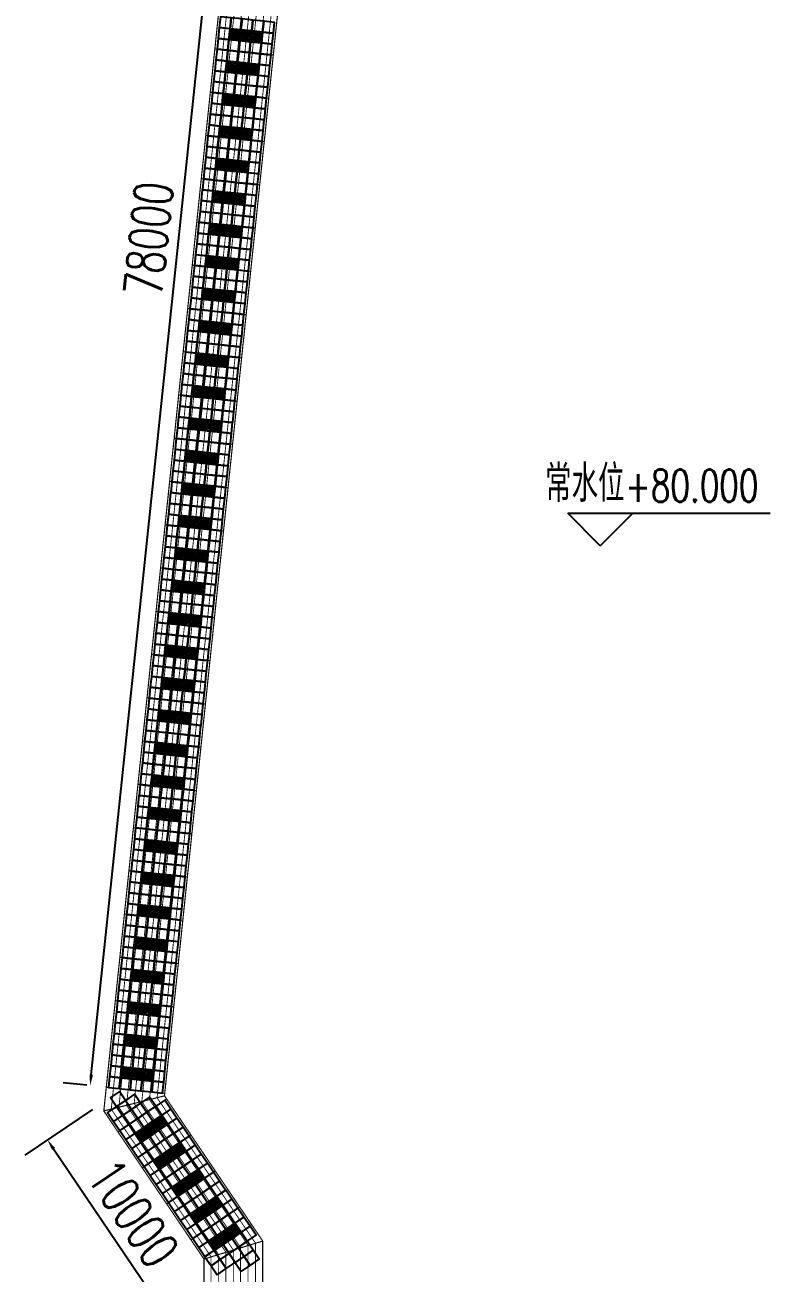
# Model space of a CAD drawing. Extents: x 833816 to 4746262, y -3629782 to -1973088.
# Drawn here: x 2167788 to 2202033, y -2166298 to -2108910 of the extents above; entities that cross this region are included whole.
import ezdxf

# ---------------------------------------------------------------- set-up
doc = ezdxf.new("R2010")
doc.units = 0
doc.header["$LTSCALE"] = 1000
doc.header["$MEASUREMENT"] = 0
doc.header["$PDMODE"] = 32
for name, color, linetype in [('DIM_ELEV', 3, 'Continuous'), ('PUB_TEXT', 7, 'Continuous'), ('W-FLOAT_BOWL浮筒', 253, 'Continuous'), ('W-STEEL_FRAME钢架', 3, 'Continuous')]:
    doc.layers.add(name, color=color, linetype=linetype)
doc.styles.add('_TCH_DIM', font='SIMPLEX', dxfattribs={"bigfont": 'GBCBIG'})
doc.styles.add('STANDARD_T3', font='simplex.shx', dxfattribs={"width": 0.7, "bigfont": 'gbcbig.shx'})
doc.dimstyles.new('W&&500', dxfattribs={"dimtxt": 1750, "dimasz": 500, "dimexe": 1250, "dimexo": 1500, "dimgap": 500, "dimtad": 1, "dimdec": 0, "dimzin": 0, "dimdsep": 46, "dimtxsty": 'STANDARD_T3', "dimcen": 0.09, "dimclrd": 1, "dimclre": 1, "dimclrt": 7, "dimazin": 2, "dimtfac": 1, "dimtdec": 0, "dimtix": 1, "dimtmove": 2, "dimatfit": 3, "dimfxl": 100, "dimtolj": 1, "dimtzin": 0, "dimarcsym": 0})

# ---------------------------------------------------------------- blocks, each defined once
blk = doc.blocks.new('浮筒')
at = {"layer": 'W-FLOAT_BOWL浮筒'}
blk.add_lwpolyline([(-230, -268), (268, -230), (230, 268), (-268, 230)], close=True, dxfattribs=at)
blk = doc.blocks.new('*U367')
at = {"color": 2, "const_width": 50}
blk.add_lwpolyline([(-1342, 0), (1357, 0)], dxfattribs=at)
blk = doc.blocks.new('*U373')
at = {"color": 0, "linetype": 'ByBlock', "lineweight": -2, "transparency": 16777216}
for p in [(0, 0), (0, -2000), (0, -4000), (0, -6000), (0, -8000), (0, -10000), (0, -12000), (0, -14000), (0, -16000), (0, -18000), (0, -20000), (0, -22000), (0, -24000), (0, -26000), (0, -28000), (0, -30000), (0, -32000), (0, -34000), (0, -36000), (0, -38000), (0, -40000), (0, -42000), (0, -44000), (0, -46000), (0, -48000), (0, -50000), (0, -52000), (0, -54000), (0, -56000), (0, -58000), (0, -60000), (0, -62000), (0, -64000), (0, -66000), (0, -68000), (0, -70000), (0, -72000), (0, -74000), (0, -78000)]:
    blk.add_blockref('*U367', p, dxfattribs=at)
blk = doc.blocks.new('空格子')
at = {"layer": 'W-FLOAT_BOWL浮筒'}
h = blk.add_hatch(dxfattribs=at)
h.set_pattern_fill('ANSI31', color=256, scale=50)
h.set_pattern_definition([(45, (0, 0), (-56.127, 56.127), [])])
h.paths.add_polyline_path([(219, 263), (-280, 225), (-242, -274), (256, -236)])
blk.add_lwpolyline([(-242, -274), (256, -236), (219, 263), (-280, 225)], close=True, dxfattribs=at)
blk = doc.blocks.new('*D383')
at = {"color": 1, "lineweight": -2, "transparency": 16777216}
for p, q in [((2170887, -2158784), (2167788, -2160879)), ((2169104, -2160593), (2174146, -2168049)), ((2176489, -2167068), (2173390, -2169163))]:
    blk.add_line(p, q, dxfattribs=at)
at = {"color": 1, "transparency": 16777216}
for points in [[(2169173, -2160546), (2169035, -2160640), (2168824, -2160179)], [(2174215, -2168002), (2174077, -2168095), (2174426, -2168463)]]:
    blk.add_solid(points, dxfattribs=at)
at = {"layer": 'Defpoints', "color": 0, "transparency": 16777216}
for p in [(2172130, -2157944), (2177731, -2166227), (2174426, -2168463)]:
    blk.add_point(p, dxfattribs=at)
at = {"color": 7, "transparency": 16777216, "insert": (2172764, -2163551), "char_height": 1750, "attachment_point": 5, "rotation": 304.06778, "style": 'STANDARD_T3'}
blk.add_mtext('\\A1;10000', dxfattribs=at)
blk = doc.blocks.new('*D384')
at = {"color": 1, "lineweight": -2, "transparency": 16777216}
for p, q in [((2178740, -2080082), (2177649, -2079968)), ((2170836, -2157178), (2178840, -2080595)), ((2170631, -2157659), (2169541, -2157545))]:
    blk.add_line(p, q, dxfattribs=at)
at = {"color": 1, "transparency": 16777216}
for points in [[(2178758, -2080586), (2178923, -2080604), (2178892, -2080098)], [(2170753, -2157169), (2170919, -2157187), (2170784, -2157675)]]:
    blk.add_solid(points, dxfattribs=at)
at = {"layer": 'Defpoints', "color": 0, "transparency": 16777216}
for p in [(2178892, -2080098), (2180232, -2080238), (2172123, -2157815)]:
    blk.add_point(p, dxfattribs=at)
at = {"color": 7, "transparency": 16777216, "insert": (2173471, -2118744), "char_height": 1750, "attachment_point": 5, "rotation": 84.03291, "style": 'STANDARD_T3'}
blk.add_mtext('\\A1;78000', dxfattribs=at)

msp = doc.modelspace()

# ---------------------------------------------------------------- linework, layer by layer
at = {"color": 1, "const_width": 50}
for points in [[(2174200.2, -2158149.5), (2171411.9, -2158846.1)], [(2176016.3, -2165655.1), (2178716.8, -2164828.5)]]:
    msp.add_lwpolyline(points, dxfattribs=at)
at = {"color": 2, "const_width": 50}
for points in [[(2174295.2, -2158289.9), (2172058.6, -2159802.4)], [(2175415.5, -2159946.7), (2173178.9, -2161459.1)], [(2176535.9, -2161603.4), (2174299.3, -2163115.9)], [(2177656.2, -2163260.2), (2175419.6, -2164772.6)]]:
    msp.add_lwpolyline(points, dxfattribs=at)
at = {"layer": 'DIM_ELEV'}
for p, q in [((2194233.3, -2132863.8), (2192733.3, -2131363.8)), ((2192733.3, -2131363.8), (2202033.3, -2131363.8)), ((2194233.3, -2132863.8), (2195733.3, -2131363.8))]:
    msp.add_line(p, q, dxfattribs=at)
at = {"layer": 'W-STEEL_FRAME钢架', "color": 3, "const_width": 53}
for points in [[(2176016.3, -2165655.1), (2171411.9, -2158846.1), (2179634.2, -2080183.6), (2177671.7, -2054249.3)], [(2178716.8, -2164828.5), (2174199.5, -2158148.5), (2182345, -2080223.1)], [(2182693.5, -2210229.8), (2182693.5, -2192847.4), (2178705.5, -2186739.2), (2178716.8, -2164828.5)], [(2175992, -2212829.7), (2176016.3, -2165655.1)]]:
    msp.add_lwpolyline(points, dxfattribs=at)
at = {"layer": 'W-STEEL_FRAME钢架', "color": 5, "const_width": 40}
for points in [[(2171753.6, -2158762.3), (2179994.4, -2080514.9)], [(2172104.7, -2158674.6), (2180335.6, -2080522)], [(2172454.9, -2158585.5), (2180676.7, -2080529.1)], [(2172807.1, -2158497.5), (2181016.5, -2080531.8)], [(2173155.3, -2158437.4), (2181358.6, -2080539.1)], [(2173509.2, -2158323.7), (2181701.4, -2080538)], [(2173860.3, -2158235.9), (2182041.3, -2080556.6)], [(2173508.3, -2158322.3), (2178046.6, -2165033.6)], [(2173859.4, -2158234.6), (2178386.7, -2164929.5)], [(2171752.7, -2158761), (2176346.4, -2165554.1)], [(2172103.8, -2158673.2), (2176686.4, -2165450)], [(2172454.9, -2158585.5), (2177026.5, -2165345.9)], [(2172806, -2158497.8), (2177378.2, -2165259)], [(2173157.1, -2158410.1), (2177706.6, -2165137.7)], [(2177366.5, -2165241.8), (2177356.8, -2186887.3)], [(2177696.8, -2165140.7), (2177696.8, -2186887.3)], [(2178036.8, -2165019), (2178036.8, -2186887.3)], [(2178386.7, -2164929.5), (2178376.8, -2186887.3)], [(2176336.8, -2165557), (2176336.8, -2186887.3)], [(2176676.8, -2165453), (2176676.8, -2186887.3)], [(2177016.8, -2165348.9), (2177016.8, -2186887.3)]]:
    msp.add_lwpolyline(points, dxfattribs=at)

# ---------------------------------------------------------------- block references
for name, p, rotation in [('*U373', (2180970.9, -2080315.1), 354.0331518505606), ('空格子', (2177452.4, -2109351.9), 349.7055641616595), ('空格子', (2177949.7, -2109403.9), 349.7055641616595), ('空格子', (2178447, -2109455.9), 349.7055641616595), ('空格子', (2177296.4, -2110843.8), 349.7055641616595), ('空格子', (2177793.7, -2110895.8), 349.7055641616595), ('空格子', (2178291, -2110947.8), 349.7055641616595), ('空格子', (2177140.5, -2112335.7), 349.7055641616595), ('空格子', (2177637.8, -2112387.7), 349.7055641616595), ('空格子', (2178135.1, -2112439.6), 349.7055641616595), ('空格子', (2176984.6, -2113827.6), 349.7055641616595), ('空格子', (2177481.9, -2113879.5), 349.7055641616595), ('空格子', (2177979.2, -2113931.5), 349.7055641616595), ('空格子', (2176828.7, -2115319.4), 349.7055641616595), ('空格子', (2177325.9, -2115371.4), 349.7055641616595), ('空格子', (2177823.2, -2115423.4), 349.7055641616595), ('空格子', (2176672.7, -2116811.3), 349.7055641616595), ('空格子', (2177170, -2116863.3), 349.7055641616595), ('空格子', (2177667.3, -2116915.3), 349.7055641616595), ('空格子', (2176516.8, -2118303.2), 349.7055641616595), ('空格子', (2177014.1, -2118355.2), 349.7055641616595), ('空格子', (2177511.4, -2118407.1), 349.7055641616595), ('空格子', (2176360.9, -2119795), 349.7055641616595), ('空格子', (2176858.2, -2119847), 349.7055641616595), ('空格子', (2177355.5, -2119899), 349.7055641616595), ('空格子', (2176204.9, -2121286.9), 349.7055641616595), ('空格子', (2176702.2, -2121338.9), 349.7055641616595), ('空格子', (2177199.5, -2121390.9), 349.7055641616595), ('空格子', (2176049, -2122778.8), 349.7055641616595), ('空格子', (2176546.3, -2122830.8), 349.7055641616595), ('空格子', (2177043.6, -2122882.8), 349.7055641616595), ('空格子', (2175893.1, -2124270.7), 349.7055641616595), ('空格子', (2176390.4, -2124322.6), 349.7055641616595), ('空格子', (2176887.7, -2124374.6), 349.7055641616595), ('空格子', (2175737.2, -2125762.5), 349.7055641616595), ('空格子', (2176234.4, -2125814.5), 349.7055641616595), ('空格子', (2176731.7, -2125866.5), 349.7055641616595), ('空格子', (2175581.2, -2127254.4), 349.7055641616595), ('空格子', (2176078.5, -2127306.4), 349.7055641616595), ('空格子', (2176575.8, -2127358.4), 349.7055641616595), ('空格子', (2175425.3, -2128746.3), 349.7055641616595), ('空格子', (2175922.6, -2128798.3), 349.7055641616595), ('空格子', (2176419.9, -2128850.3), 349.7055641616595), ('空格子', (2175269.4, -2130238.2), 349.7055641616595), ('空格子', (2175766.7, -2130290.1), 349.7055641616595), ('空格子', (2176263.9, -2130342.1), 349.7055641616595), ('空格子', (2175113.4, -2131730), 349.7055641616595), ('空格子', (2175610.7, -2131782), 349.7055641616595), ('空格子', (2176108, -2131834), 349.7055641616595), ('空格子', (2174957.5, -2133221.9), 349.7055641616595), ('空格子', (2175454.8, -2133273.9), 349.7055641616595), ('空格子', (2175952.1, -2133325.9), 349.7055641616595), ('空格子', (2174801.6, -2134713.8), 349.7055641616595), ('空格子', (2175298.9, -2134765.8), 349.7055641616595), ('空格子', (2175796.2, -2134817.7), 349.7055641616595), ('空格子', (2174645.6, -2136205.7), 349.7055641616595), ('空格子', (2175142.9, -2136257.6), 349.7055641616595), ('空格子', (2175640.2, -2136309.6), 349.7055641616595), ('空格子', (2174489.7, -2137697.5), 349.7055641616595), ('空格子', (2174987, -2137749.5), 349.7055641616595), ('空格子', (2175484.3, -2137801.5), 349.7055641616595), ('空格子', (2174333.8, -2139189.4), 349.7055641616595), ('空格子', (2174831.1, -2139241.4), 349.7055641616595), ('空格子', (2175328.4, -2139293.4), 349.7055641616595), ('空格子', (2174177.9, -2140681.3), 349.7055641616595), ('空格子', (2174675.1, -2140733.3), 349.7055641616595), ('空格子', (2175172.4, -2140785.2), 349.7055641616595), ('空格子', (2174021.9, -2142173.1), 349.7055641616595), ('空格子', (2174519.2, -2142225.1), 349.7055641616595), ('空格子', (2175016.5, -2142277.1), 349.7055641616595), ('空格子', (2173866, -2143665), 349.7055641616595), ('空格子', (2174363.3, -2143717), 349.7055641616595), ('空格子', (2174860.6, -2143769), 349.7055641616595), ('空格子', (2173710.1, -2145156.9), 349.7055641616595), ('空格子', (2174207.4, -2145208.9), 349.7055641616595), ('空格子', (2174704.6, -2145260.9), 349.7055641616595), ('空格子', (2173554.1, -2146648.8), 349.7055641616595), ('空格子', (2174051.4, -2146700.7), 349.7055641616595), ('空格子', (2174548.7, -2146752.7), 349.7055641616595), ('空格子', (2173398.2, -2148140.6), 349.7055641616595), ('空格子', (2173895.5, -2148192.6), 349.7055641616595), ('空格子', (2174392.8, -2148244.6), 349.7055641616595), ('空格子', (2173242.3, -2149632.5), 349.7055641616595), ('空格子', (2173739.6, -2149684.5), 349.7055641616595), ('空格子', (2174236.9, -2149736.5), 349.7055641616595), ('空格子', (2173086.4, -2151124.4), 349.7055641616595), ('空格子', (2173583.6, -2151176.4), 349.7055641616595), ('空格子', (2174080.9, -2151228.4), 349.7055641616595), ('空格子', (2172930.4, -2152616.3), 349.7055641616595), ('空格子', (2173427.7, -2152668.2), 349.7055641616595), ('空格子', (2173925, -2152720.2), 349.7055641616595), ('空格子', (2172774.5, -2154108.1), 349.7055641616595), ('空格子', (2173271.8, -2154160.1), 349.7055641616595), ('空格子', (2173769, -2154212.1), 349.7055641616595), ('空格子', (2172618.5, -2155600), 349.7055641616595), ('空格子', (2173115.8, -2155652), 349.7055641616595), ('空格子', (2173613.1, -2155704), 349.7055641616595), ('空格子', (2172462.6, -2157091.9), 349.7055641616595), ('空格子', (2172959.9, -2157143.9), 349.7055641616595), ('空格子', (2173457.2, -2157195.8), 349.7055641616595), ('空格子', (2173604.5, -2159656.7), 29.74019122825422), ('空格子', (2174018.7, -2159376.6), 29.74019122825422), ('空格子', (2173190.3, -2159936.8), 29.74019122825422), ('空格子', (2174444.7, -2160899.3), 29.74019122825422), ('空格子', (2174858.9, -2160619.2), 29.74019122825422), ('空格子', (2174030.6, -2161179.4), 29.74019122825422), ('空格子', (2175285, -2162141.8), 29.74019122825422), ('空格子', (2175699.2, -2161861.8), 29.74019122825422), ('空格子', (2174870.8, -2162421.9), 29.74019122825422), ('空格子', (2176539.5, -2163104.3), 29.74019122825422), ('空格子', (2175711.1, -2163664.5), 29.74019122825422), ('空格子', (2176125.3, -2163384.4), 29.74019122825422), ('空格子', (2177379.7, -2164346.9), 29.74019122825422), ('空格子', (2176551.3, -2164907.1), 29.74019122825422), ('空格子', (2176965.5, -2164627), 29.74019122825422)]:
    msp.add_blockref(name, p, dxfattribs=dict(rotation=rotation))
at = {"layer": 'W-FLOAT_BOWL浮筒'}
for p, rotation in [((2176942.5, -2109303.4), 349.7050315343828), ((2176994.4, -2108806.1), 349.7050315343828), ((2177491.7, -2108858), 349.7050315343828), ((2177989, -2108910), 349.7050315343828), ((2178486.3, -2108962), 349.7050315343828), ((2178983.6, -2109014), 349.7050315343828), ((2176890.5, -2109800.6), 349.7050315343828), ((2177387.8, -2109852.6), 349.7050315343828), ((2178931.6, -2109511.3), 349.7050315343828), ((2176838.5, -2110297.9), 349.7050315343828), ((2177335.8, -2110349.9), 349.7050315343828), ((2177833.1, -2110401.9), 349.7050315343828), ((2177885.1, -2109904.6), 349.7050315343828), ((2178330.4, -2110453.9), 349.7050315343828), ((2178382.3, -2109956.6), 349.7050315343828), ((2178879.6, -2110008.6), 349.7050315343828), ((2176786.5, -2110795.2), 349.7050315343828), ((2178775.7, -2111003.2), 349.7050315343828), ((2178827.7, -2110505.9), 349.7050315343828), ((2176734.5, -2111292.5), 349.7050315343828), ((2177231.8, -2111344.5), 349.7050315343828), ((2177729.1, -2111396.5), 349.7050315343828), ((2178226.4, -2111448.5), 349.7050315343828), ((2178723.7, -2111500.4), 349.7050315343828), ((2176682.5, -2111789.8), 349.7050315343828), ((2177179.9, -2111841.8), 349.7050315343828), ((2177677.2, -2111893.8), 349.7050315343828), ((2178174.4, -2111945.7), 349.7050315343828), ((2178671.7, -2111997.7), 349.7050315343828), ((2176630.6, -2112287.1), 349.7050315343828), ((2178619.7, -2112495), 349.7050315343828), ((2176526.6, -2113281.7), 349.7050315343828), ((2176578.6, -2112784.4), 349.7050315343828), ((2177075.9, -2112836.4), 349.7050315343828), ((2177573.2, -2112888.3), 349.7050315343828), ((2178070.5, -2112940.3), 349.7050315343828), ((2178567.7, -2112992.3), 349.7050315343828), ((2176474.6, -2113779), 349.7050315343828), ((2177023.9, -2113333.7), 349.7050315343828), ((2177521.2, -2113385.6), 349.7050315343828), ((2178018.5, -2113437.6), 349.7050315343828), ((2178515.8, -2113489.6), 349.7050315343828), ((2176422.6, -2114276.3), 349.7050315343828), ((2176920, -2114328.2), 349.7050315343828), ((2177417.3, -2114380.2), 349.7050315343828), ((2177914.6, -2114432.2), 349.7050315343828), ((2178463.8, -2113986.9), 349.7050315343828), ((2176370.7, -2114773.6), 349.7050315343828), ((2176868, -2114825.5), 349.7050315343828), ((2177365.3, -2114877.5), 349.7050315343828), ((2177862.6, -2114929.5), 349.7050315343828), ((2178359.8, -2114981.5), 349.7050315343828), ((2178411.8, -2114484.2), 349.7050315343828), ((2176318.7, -2115270.8), 349.7050315343828), ((2178307.8, -2115478.8), 349.7050315343828), ((2176266.7, -2115768.1), 349.7050315343828), ((2176764, -2115820.1), 349.7050315343828), ((2177261.3, -2115872.1), 349.7050315343828), ((2177758.6, -2115924.1), 349.7050315343828), ((2178255.9, -2115976.1), 349.7050315343828), ((2176162.7, -2116762.7), 349.7050315343828), ((2176214.7, -2116265.4), 349.7050315343828), ((2176712.1, -2116317.4), 349.7050315343828), ((2177209.4, -2116369.4), 349.7050315343828), ((2177706.7, -2116421.4), 349.7050315343828), ((2178203.9, -2116473.3), 349.7050315343828), ((2176110.8, -2117260), 349.7050315343828), ((2176608.1, -2117312), 349.7050315343828), ((2178151.9, -2116970.6), 349.7050315343828), ((2176058.8, -2117757.3), 349.7050315343828), ((2176556.1, -2117809.3), 349.7050315343828), ((2177053.4, -2117861.3), 349.7050315343828), ((2177105.4, -2117364), 349.7050315343828), ((2177550.7, -2117913.2), 349.7050315343828), ((2177602.7, -2117416), 349.7050315343828), ((2178099.9, -2117467.9), 349.7050315343828), ((2176006.8, -2118254.6), 349.7050315343828), ((2177996, -2118462.5), 349.7050315343828), ((2178047.9, -2117965.2), 349.7050315343828), ((2175954.8, -2118751.9), 349.7050315343828), ((2176452.2, -2118803.9), 349.7050315343828), ((2176949.5, -2118855.8), 349.7050315343828), ((2177446.8, -2118907.8), 349.7050315343828), ((2177944, -2118959.8), 349.7050315343828), ((2175902.8, -2119249.2), 349.7050315343828), ((2176400.2, -2119301.2), 349.7050315343828), ((2176897.5, -2119353.1), 349.7050315343828), ((2177394.8, -2119405.1), 349.7050315343828), ((2177892, -2119457.1), 349.7050315343828), ((2175850.8, -2119746.5), 349.7050315343828), ((2177840, -2119954.4), 349.7050315343828), ((2175746.9, -2120741), 349.7050315343828), ((2175798.9, -2120243.7), 349.7050315343828), ((2176296.3, -2120295.7), 349.7050315343828), ((2176793.5, -2120347.7), 349.7050315343828), ((2177290.8, -2120399.7), 349.7050315343828), ((2177788, -2120451.7), 349.7050315343828), ((2175694.9, -2121238.3), 349.7050315343828), ((2176244.3, -2120793), 349.7050315343828), ((2176741.6, -2120845), 349.7050315343828), ((2177238.9, -2120897), 349.7050315343828), ((2177736, -2120949), 349.7050315343828), ((2175642.9, -2121735.6), 349.7050315343828), ((2176140.3, -2121787.6), 349.7050315343828), ((2176637.6, -2121839.6), 349.7050315343828), ((2177134.9, -2121891.6), 349.7050315343828), ((2177684.1, -2121446.3), 349.7050315343828), ((2175590.9, -2122232.9), 349.7050315343828), ((2176088.4, -2122284.9), 349.7050315343828), ((2176585.6, -2122336.9), 349.7050315343828), ((2177082.9, -2122388.9), 349.7050315343828), ((2177580.1, -2122440.8), 349.7050315343828), ((2177632.1, -2121943.5), 349.7050315343828), ((2175539, -2122730.2), 349.7050315343828), ((2177528.1, -2122938.1), 349.7050315343828), ((2175487, -2123227.5), 349.7050315343828), ((2175984.4, -2123279.5), 349.7050315343828), ((2176481.7, -2123331.5), 349.7050315343828), ((2176979, -2123383.4), 349.7050315343828), ((2177476.1, -2123435.4), 349.7050315343828), ((2175383, -2124222.1), 349.7050315343828), ((2175435, -2123724.8), 349.7050315343828), ((2175932.4, -2123776.8), 349.7050315343828), ((2176429.7, -2123828.8), 349.7050315343828), ((2176927, -2123880.7), 349.7050315343828), ((2177424.2, -2123932.7), 349.7050315343828), ((2175331, -2124719.4), 349.7050315343828), ((2175828.5, -2124771.4), 349.7050315343828), ((2177372.2, -2124430), 349.7050315343828), ((2175279.1, -2125216.7), 349.7050315343828), ((2175776.5, -2125268.6), 349.7050315343828), ((2176273.8, -2125320.6), 349.7050315343828), ((2176325.8, -2124823.3), 349.7050315343828), ((2176771.1, -2125372.6), 349.7050315343828), ((2176823, -2124875.3), 349.7050315343828), ((2177320.2, -2124927.3), 349.7050315343828), ((2175227.1, -2125713.9), 349.7050315343828), ((2177216.2, -2125921.9), 349.7050315343828), ((2177268.2, -2125424.6), 349.7050315343828), ((2175175.1, -2126211.2), 349.7050315343828), ((2175672.5, -2126263.2), 349.7050315343828), ((2176169.8, -2126315.2), 349.7050315343828), ((2176667.1, -2126367.2), 349.7050315343828), ((2177164.3, -2126419.2), 349.7050315343828), ((2175123.1, -2126708.5), 349.7050315343828), ((2175620.6, -2126760.5), 349.7050315343828), ((2176117.9, -2126812.5), 349.7050315343828), ((2176615.2, -2126864.5), 349.7050315343828), ((2177112.3, -2126916.5), 349.7050315343828), ((2175071.1, -2127205.8), 349.7050315343828), ((2177060.3, -2127413.7), 349.7050315343828), ((2174967.2, -2128200.4), 349.7050315343828), ((2175019.1, -2127703.1), 349.7050315343828), ((2175464.6, -2128252.4), 349.7050315343828), ((2175516.6, -2127755.1), 349.7050315343828), ((2176013.9, -2127807.1), 349.7050315343828), ((2176511.2, -2127859.1), 349.7050315343828), ((2177008.3, -2127911), 349.7050315343828), ((2174915.2, -2128697.7), 349.7050315343828), ((2175961.9, -2128304.4), 349.7050315343828), ((2176459.2, -2128356.4), 349.7050315343828), ((2176956.3, -2128408.3), 349.7050315343828), ((2174863.2, -2129195), 349.7050315343828), ((2175360.7, -2129247), 349.7050315343828), ((2175858, -2129299), 349.7050315343828), ((2176355.3, -2129350.9), 349.7050315343828), ((2176904.3, -2128905.6), 349.7050315343828), ((2174811.2, -2129692.3), 349.7050315343828), ((2175308.7, -2129744.3), 349.7050315343828), ((2175806, -2129796.2), 349.7050315343828), ((2176303.3, -2129848.2), 349.7050315343828), ((2176800.4, -2129900.2), 349.7050315343828), ((2176852.4, -2129402.9), 349.7050315343828), ((2174759.2, -2130189.6), 349.7050315343828), ((2176748.4, -2130397.5), 349.7050315343828), ((2174707.3, -2130686.9), 349.7050315343828), ((2175204.7, -2130738.8), 349.7050315343828), ((2175702, -2130790.8), 349.7050315343828), ((2176199.3, -2130842.8), 349.7050315343828), ((2176696.4, -2130894.8), 349.7050315343828), ((2174603.3, -2131681.4), 349.7050315343828), ((2174655.3, -2131184.1), 349.7050315343828), ((2175152.8, -2131236.1), 349.7050315343828), ((2175650.1, -2131288.1), 349.7050315343828), ((2176147.4, -2131340.1), 349.7050315343828), ((2176644.4, -2131392.1), 349.7050315343828), ((2174551.3, -2132178.7), 349.7050315343828), ((2175048.8, -2132230.7), 349.7050315343828), ((2176592.5, -2131889.4), 349.7050315343828), ((2174499.3, -2132676), 349.7050315343828), ((2174996.9, -2132728), 349.7050315343828), ((2175494.1, -2132780), 349.7050315343828), ((2175546.1, -2132282.7), 349.7050315343828), ((2175991.4, -2132832), 349.7050315343828), ((2176043.4, -2132334.7), 349.7050315343828), ((2176540.5, -2132386.6), 349.7050315343828), ((2174447.4, -2133173.3), 349.7050315343828), ((2176436.5, -2133381.2), 349.7050315343828), ((2176488.5, -2132883.9), 349.7050315343828), ((2174395.4, -2133670.6), 349.7050315343828), ((2174892.9, -2133722.6), 349.7050315343828), ((2175390.2, -2133774.6), 349.7050315343828), ((2175887.5, -2133826.6), 349.7050315343828), ((2176384.5, -2133878.5), 349.7050315343828), ((2174343.4, -2134167.9), 349.7050315343828), ((2174840.9, -2134219.9), 349.7050315343828), ((2175338.2, -2134271.9), 349.7050315343828), ((2175835.5, -2134323.8), 349.7050315343828), ((2176332.6, -2134375.8), 349.7050315343828), ((2174291.4, -2134665.2), 349.7050315343828), ((2176280.6, -2134873.1), 349.7050315343828), ((2174187.5, -2135659.8), 349.7050315343828), ((2174239.4, -2135162.5), 349.7050315343828), ((2174685, -2135711.8), 349.7050315343828), ((2174737, -2135214.5), 349.7050315343828), ((2175234.2, -2135266.4), 349.7050315343828), ((2175731.5, -2135318.4), 349.7050315343828), ((2176228.6, -2135370.4), 349.7050315343828), ((2174135.5, -2136157), 349.7050315343828), ((2175182.3, -2135763.7), 349.7050315343828), ((2175679.6, -2135815.7), 349.7050315343828), ((2176176.6, -2135867.7), 349.7050315343828), ((2174083.5, -2136654.3), 349.7050315343828), ((2174581, -2136706.3), 349.7050315343828), ((2175078.3, -2136758.3), 349.7050315343828), ((2175575.6, -2136810.3), 349.7050315343828), ((2176124.6, -2136365), 349.7050315343828), ((2174031.5, -2137151.6), 349.7050315343828), ((2174529.1, -2137203.6), 349.7050315343828), ((2175026.4, -2137255.6), 349.7050315343828), ((2175523.6, -2137307.6), 349.7050315343828), ((2176020.7, -2137359.6), 349.7050315343828), ((2176072.7, -2136862.3), 349.7050315343828), ((2173979.5, -2137648.9), 349.7050315343828), ((2175968.7, -2137856.8), 349.7050315343828), ((2173927.5, -2138146.2), 349.7050315343828), ((2174425.1, -2138198.2), 349.7050315343828), ((2174922.4, -2138250.2), 349.7050315343828), ((2175419.7, -2138302.2), 349.7050315343828), ((2175916.7, -2138354.1), 349.7050315343828), ((2173823.6, -2139140.8), 349.7050315343828), ((2173875.6, -2138643.5), 349.7050315343828), ((2174373.1, -2138695.5), 349.7050315343828), ((2174870.4, -2138747.5), 349.7050315343828), ((2175367.7, -2138799.5), 349.7050315343828), ((2175864.7, -2138851.4), 349.7050315343828), ((2173771.6, -2139638.1), 349.7050315343828), ((2174269.2, -2139690.1), 349.7050315343828), ((2175812.7, -2139348.7), 349.7050315343828), ((2173719.6, -2140135.4), 349.7050315343828), ((2174217.2, -2140187.4), 349.7050315343828), ((2174714.5, -2140239.4), 349.7050315343828), ((2174766.5, -2139742.1), 349.7050315343828), ((2175211.8, -2140291.3), 349.7050315343828), ((2175263.8, -2139794.1), 349.7050315343828), ((2175760.8, -2139846), 349.7050315343828), ((2173667.6, -2140632.7), 349.7050315343828), ((2175656.8, -2140840.6), 349.7050315343828), ((2175708.8, -2140343.3), 349.7050315343828), ((2173615.7, -2141130), 349.7050315343828), ((2174113.2, -2141182), 349.7050315343828), ((2174610.5, -2141233.9), 349.7050315343828), ((2175107.8, -2141285.9), 349.7050315343828), ((2175604.8, -2141337.9), 349.7050315343828), ((2173563.7, -2141627.2), 349.7050315343828), ((2174061.3, -2141679.3), 349.7050315343828), ((2174558.6, -2141731.2), 349.7050315343828), ((2175055.9, -2141783.2), 349.7050315343828), ((2175552.8, -2141835.2), 349.7050315343828), ((2173511.7, -2142124.5), 349.7050315343828), ((2175500.9, -2142332.5), 349.7050315343828), ((2173407.7, -2143119.1), 349.7050315343828), ((2173459.7, -2142621.8), 349.7050315343828), ((2173905.3, -2143171.1), 349.7050315343828), ((2173957.3, -2142673.8), 349.7050315343828), ((2174454.6, -2142725.8), 349.7050315343828), ((2174951.9, -2142777.8), 349.7050315343828), ((2175448.9, -2142829.8), 349.7050315343828), ((2173355.8, -2143616.4), 349.7050315343828), ((2174402.6, -2143223.1), 349.7050315343828), ((2174899.9, -2143275.1), 349.7050315343828), ((2175396.9, -2143327), 349.7050315343828), ((2173303.8, -2144113.7), 349.7050315343828), ((2173801.4, -2144165.7), 349.7050315343828), ((2174298.7, -2144217.7), 349.7050315343828), ((2174796, -2144269.7), 349.7050315343828), ((2175344.9, -2143824.3), 349.7050315343828), ((2173251.8, -2144611), 349.7050315343828), ((2173749.4, -2144663), 349.7050315343828), ((2174246.7, -2144715), 349.7050315343828), ((2174744, -2144767), 349.7050315343828), ((2175241, -2144818.9), 349.7050315343828), ((2175292.9, -2144321.6), 349.7050315343828), ((2173199.8, -2145108.3), 349.7050315343828), ((2175189, -2145316.2), 349.7050315343828), ((2173147.8, -2145605.6), 349.7050315343828), ((2173645.5, -2145657.6), 349.7050315343828), ((2174142.7, -2145709.6), 349.7050315343828), ((2174640, -2145761.5), 349.7050315343828), ((2175137, -2145813.5), 349.7050315343828), ((2173043.9, -2146600.2), 349.7050315343828), ((2173095.8, -2146102.9), 349.7050315343828), ((2173593.5, -2146154.9), 349.7050315343828), ((2174090.8, -2146206.9), 349.7050315343828), ((2174588.1, -2146258.8), 349.7050315343828), ((2175085, -2146310.8), 349.7050315343828), ((2172991.9, -2147097.4), 349.7050315343828), ((2173489.5, -2147149.5), 349.7050315343828), ((2175033, -2146808.1), 349.7050315343828), ((2172939.9, -2147594.7), 349.7050315343828), ((2173437.6, -2147646.7), 349.7050315343828), ((2173934.8, -2147698.7), 349.7050315343828), ((2173986.8, -2147201.4), 349.7050315343828), ((2174432.1, -2147750.7), 349.7050315343828), ((2174484.1, -2147253.4), 349.7050315343828), ((2174981, -2147305.4), 349.7050315343828), ((2172887.9, -2148092), 349.7050315343828), ((2174877.1, -2148299.9), 349.7050315343828), ((2174929.1, -2147802.7), 349.7050315343828), ((2172835.9, -2148589.3), 349.7050315343828), ((2173333.6, -2148641.3), 349.7050315343828), ((2173830.9, -2148693.3), 349.7050315343828), ((2174328.2, -2148745.3), 349.7050315343828), ((2174825.1, -2148797.2), 349.7050315343828), ((2172784, -2149086.6), 349.7050315343828), ((2173281.6, -2149138.6), 349.7050315343828), ((2173778.9, -2149190.6), 349.7050315343828), ((2174276.2, -2149242.6), 349.7050315343828), ((2174773.1, -2149294.5), 349.7050315343828), ((2172732, -2149583.9), 349.7050315343828), ((2174721.1, -2149791.8), 349.7050315343828), ((2172628, -2150578.5), 349.7050315343828), ((2172680, -2150081.2), 349.7050315343828), ((2173125.7, -2150630.5), 349.7050315343828), ((2173177.7, -2150133.2), 349.7050315343828), ((2173675, -2150185.2), 349.7050315343828), ((2174172.2, -2150237.2), 349.7050315343828), ((2174669.2, -2150289.1), 349.7050315343828), ((2172576, -2151075.8), 349.7050315343828), ((2173623, -2150682.5), 349.7050315343828), ((2174120.3, -2150734.5), 349.7050315343828), ((2174617.2, -2150786.4), 349.7050315343828), ((2172524.1, -2151573.1), 349.7050315343828), ((2173021.7, -2151625.1), 349.7050315343828), ((2173519, -2151677.1), 349.7050315343828), ((2174016.3, -2151729), 349.7050315343828), ((2174513.2, -2151781), 349.7050315343828), ((2174565.2, -2151283.7), 349.7050315343828), ((2172472.1, -2152070.3), 349.7050315343828), ((2172969.8, -2152122.4), 349.7050315343828), ((2173467, -2152174.3), 349.7050315343828), ((2173964.3, -2152226.3), 349.7050315343828), ((2174461.2, -2152278.3), 349.7050315343828), ((2172420.1, -2152567.6), 349.7050315343828), ((2174409.3, -2152775.6), 349.7050315343828), ((2172368.1, -2153064.9), 349.7050315343828), ((2172865.8, -2153116.9), 349.7050315343828), ((2173363.1, -2153168.9), 349.7050315343828), ((2173860.4, -2153220.9), 349.7050315343828), ((2174357.3, -2153272.9), 349.7050315343828), ((2172264.1, -2154059.5), 349.7050315343828), ((2172316.1, -2153562.2), 349.7050315343828), ((2172813.8, -2153614.2), 349.7050315343828), ((2173311.1, -2153666.2), 349.7050315343828), ((2173808.4, -2153718.2), 349.7050315343828), ((2174305.3, -2153770.1), 349.7050315343828), ((2172212.2, -2154556.8), 349.7050315343828), ((2172709.8, -2154608.8), 349.7050315343828), ((2174253.3, -2154267.4), 349.7050315343828), ((2172160.2, -2155054.1), 349.7050315343828), ((2172657.9, -2155106.1), 349.7050315343828), ((2173155.2, -2155158.1), 349.7050315343828), ((2173207.1, -2154660.8), 349.7050315343828), ((2173652.4, -2155210.1), 349.7050315343828), ((2173704.4, -2154712.8), 349.7050315343828), ((2174201.3, -2154764.7), 349.7050315343828), ((2172108.2, -2155551.4), 349.7050315343828), ((2174097.4, -2155759.3), 349.7050315343828), ((2174149.3, -2155262), 349.7050315343828), ((2172056.2, -2156048.7), 349.7050315343828), ((2172553.9, -2156100.7), 349.7050315343828), ((2173051.2, -2156152.7), 349.7050315343828), ((2173548.5, -2156204.7), 349.7050315343828), ((2174045.4, -2156256.6), 349.7050315343828), ((2172004.2, -2156546), 349.7050315343828), ((2172501.9, -2156598), 349.7050315343828), ((2172999.2, -2156650), 349.7050315343828), ((2173496.5, -2156701.9), 349.7050315343828), ((2173993.4, -2156753.9), 349.7050315343828), ((2171952.3, -2157043.3), 349.7050315343828), ((2173941.4, -2157251.2), 349.7050315343828), ((2171900.3, -2157540.5), 349.7050315343828), ((2172398, -2157592.6), 349.7050315343828), ((2172895.3, -2157644.5), 349.7050315343828), ((2173392.5, -2157696.5), 349.7050315343828), ((2173889.4, -2157748.5), 349.7050315343828), ((2172062.5, -2158290.8), 29.74019122836926), ((2172342.5, -2158705), 29.74019122836926), ((2172756.7, -2158424.9), 29.74019122836926), ((2173451, -2158559), 29.74019122836926), ((2174145.3, -2158693.1), 29.74019122836926), ((2171928.4, -2158985), 29.74019122836926), ((2172622.6, -2159119.2), 29.74019122836926), ((2173036.8, -2158839.1), 29.74019122836926), ((2173316.9, -2159253.3), 29.74019122836926), ((2173731.1, -2158973.2), 29.74019122836926), ((2174425.4, -2159107.3), 29.74019122836926), ((2172208.4, -2159399.2), 29.74019122836926), ((2172488.5, -2159813.4), 29.74019122836926), ((2172902.7, -2159533.3), 29.74019122836926), ((2174291.3, -2159801.5), 29.74019122836926), ((2174705.5, -2159521.5), 29.74019122836926), ((2172768.6, -2160227.6), 29.74019122836926), ((2173462.9, -2160361.7), 29.74019122836926), ((2173877.1, -2160081.6), 29.74019122836926), ((2174571.4, -2160215.7), 29.74019122836926), ((2174985.5, -2159935.6), 29.74019122836926), ((2175265.6, -2160349.8), 29.74019122836926), ((2173048.7, -2160641.8), 29.74019122836926), ((2173743, -2160775.9), 29.74019122836926), ((2174157.2, -2160495.8), 29.74019122836926), ((2175545.7, -2160764), 29.74019122836926), ((2173328.8, -2161056), 29.74019122836926), ((2173608.9, -2161470.2), 29.74019122836926), ((2174717.3, -2161324.2), 29.74019122836926), ((2175131.5, -2161044.1), 29.74019122836926), ((2175411.6, -2161458.3), 29.74019122836926), ((2175825.8, -2161178.2), 29.74019122836926), ((2173889, -2161884.4), 29.74019122836926), ((2174303.2, -2161604.3), 29.74019122836926), ((2174583.2, -2162018.5), 29.74019122836926), ((2174997.4, -2161738.4), 29.74019122836926), ((2176105.9, -2161592.4), 29.74019122836926), ((2176386, -2162006.6), 29.74019122836926), ((2174169.1, -2162298.6), 29.74019122836926), ((2174449.1, -2162712.7), 29.74019122836926), ((2175557.6, -2162566.8), 29.74019122836926), ((2175971.8, -2162286.7), 29.74019122836926), ((2176251.9, -2162700.9), 29.74019122836926), ((2176666.1, -2162420.8), 29.74019122836926), ((2174729.2, -2163126.9), 29.74019122836926), ((2175143.4, -2162846.8), 29.74019122836926), ((2175423.5, -2163261), 29.74019122836926), ((2175837.7, -2162980.9), 29.74019122836926), ((2176946.2, -2162835), 29.74019122836926), ((2177226.2, -2163249.1), 29.74019122836926), ((2175009.3, -2163541.1), 29.74019122836926), ((2176397.9, -2163809.3), 29.74019122836926), ((2176812.1, -2163529.2), 29.74019122836926), ((2177506.3, -2163663.3), 29.74019122836926), ((2175289.4, -2163955.3), 29.74019122836926), ((2175569.5, -2164369.5), 29.74019122836926), ((2175983.7, -2164089.4), 29.74019122836926), ((2176677.9, -2164223.5), 29.74019122836926), ((2177092.1, -2163943.4), 29.74019122836926), ((2177786.4, -2164077.5), 29.74019122836926), ((2175849.6, -2164783.7), 29.74019122836926), ((2176263.8, -2164503.6), 29.74019122836926), ((2177652.3, -2164771.8), 29.74019122836926), ((2178066.5, -2164491.7), 29.74019122836926), ((2176129.7, -2165197.9), 29.74019122836926), ((2176823.9, -2165332), 29.74019122836926), ((2177238.1, -2165051.9), 29.74019122836926), ((2177518.2, -2165466.1), 29.74019122836926), ((2177932.4, -2165186), 29.74019122836926), ((2178212.5, -2165600.2), 29.74019122836926), ((2176409.7, -2165612.1), 29.74019122836926), ((2176689.8, -2166026.2), 29.74019122836926), ((2177104, -2165746.2), 29.74019122836926), ((2177798.3, -2165880.3), 29.74019122836926)]:
    msp.add_blockref('浮筒', p, dxfattribs=dict(at, rotation=rotation))

# ---------------------------------------------------------------- texts
at = {"layer": 'PUB_TEXT', "color": 7, "style": '_TCH_DIM'}
msp.add_text('常水位', height=1687.94, dxfattribs=at).set_placement((2191697.1, -2130838.8))
at = {"layer": 'PUB_TEXT', "color": 7, "style": '_TCH_DIM', "width": 0.705882}
msp.add_text('+80.000', height=1487.5, dxfattribs=at).set_placement((2195383.3, -2130838.8))

# ---------------------------------------------------------------- dimensions: what is measured, and where the dimension line sits
for p1, p2, distance, picture, middle in [((2172123.3, -2157815.2), (2180232, -2080237.8), 1346.8, '*D384', (2173470.6, -2118743.6)), ((2172129.5, -2157943.6), (2177731.2, -2166227.4), -3990.4, '*D383', (2172763.8, -2163550.6))]:
    dim = msp.add_aligned_dim(p1=p1, p2=p2, distance=distance, dimstyle='W&&500')
    dim.commit()
    dim.dimension.update_dxf_attribs({"geometry": picture, "text_midpoint": middle})

doc.saveas('drawing.dxf')
